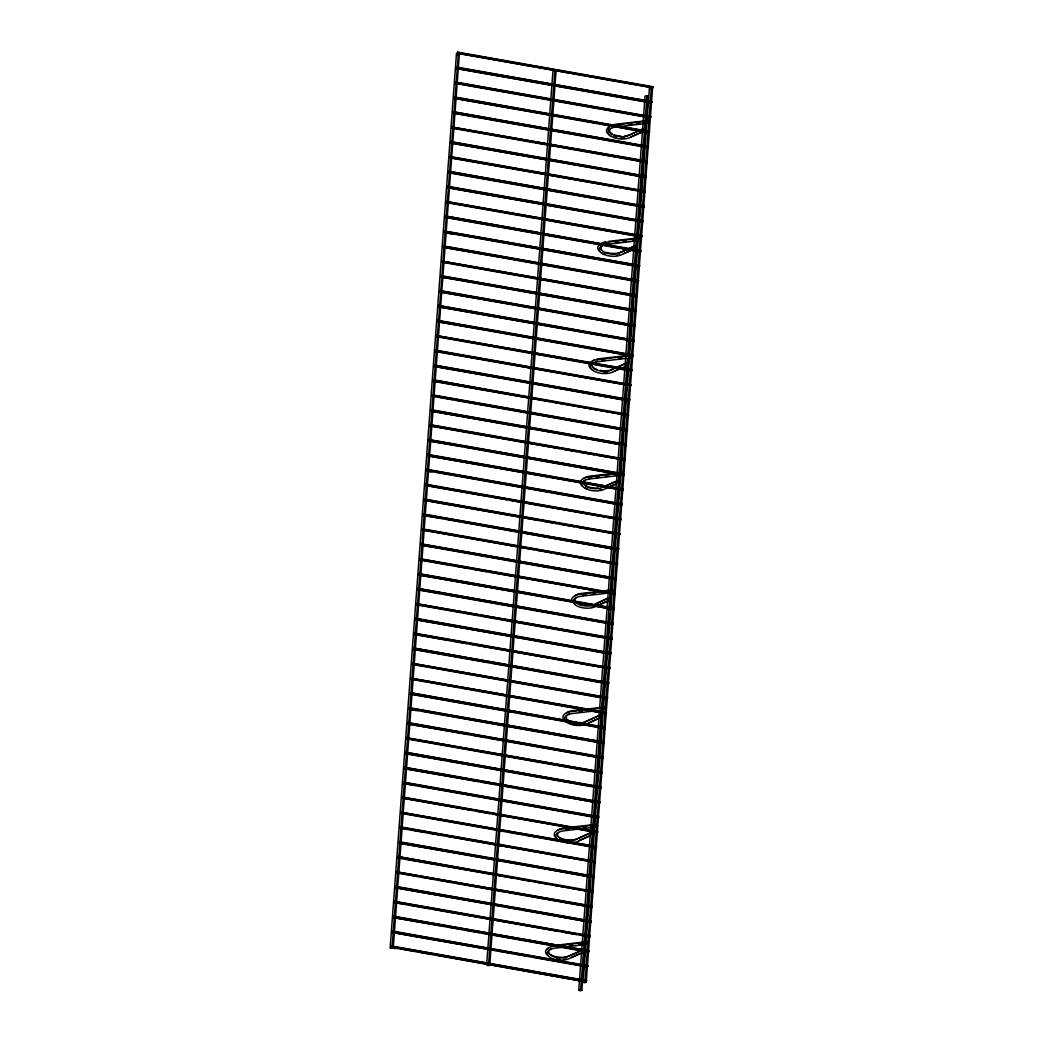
<?xml version="1.0" encoding="UTF-8"?>
<svg xmlns="http://www.w3.org/2000/svg" width="1043" height="1043" viewBox="0 0 1043 1043"><rect width="100%" height="100%" fill="white"/><g stroke="black" fill="none" stroke-linecap="round" stroke-linejoin="round"><path stroke-width="1.5" d="M390.16 947.644L456.456 53.884L458.385 53.441L392.09 947.2L393.237 948.178L390.33 948.217L392.09 947.2M393.354 946.562L459.35 53.845M486.768 963.093L552.946 70.963L554.876 70.52L569.269 73.075M488.698 962.65L554.876 70.52L556.023 71.511L489.728 965.27L487.798 965.701L486.651 964.723L488.58 964.28L489.728 965.27M583.65 966.04L581.851 990.407L579.921 990.85L578.761 989.872L599.503 710.361M599.738 707.115L608.173 593.363M608.421 590.116L645.056 96.112L646.986 95.669L648.146 96.66L646.451 119.41M581.851 990.407L580.69 989.429L627.456 358.922M627.821 354.046L646.986 95.669M583.897 962.78L584.732 951.412M584.98 948.165L585.214 944.906M585.462 941.66L594.015 826.291M594.262 823.031L602.463 712.538M602.815 707.662L603.545 697.91M603.78 694.664L607.756 641.028M608.004 637.781L609.816 613.414M610.051 610.155L611.25 593.91M611.615 589.034L620.05 475.282M620.416 470.406L621.263 459.037M621.498 455.778L626.569 387.527M626.804 384.28L628.616 359.9M628.981 355.037L645.369 134.025M645.604 130.779L646.086 124.273M583.141 981.802L649.437 88.042L651.367 87.599L652.527 88.59L586.218 982.35L584.302 982.78L583.141 981.802L585.071 981.359L586.218 982.35M585.071 981.359L651.367 87.599M457.29 53.245L457.655 52.15L652.827 86.699L652.749 87.677L457.29 53.245L534.081 66.843M457.655 52.15L457.434 53.597M456.182 68.147L456.547 67.052L456.208 68.538L584.158 90.806M455.1 83.427L455.452 81.941L455.217 83.388L650.389 117.937L650.61 116.49L650.389 117.937M453.979 97.938L454.344 96.843L453.992 98.329L561.16 116.907M453.262 112.123L452.897 113.231L453.236 111.731L648.42 146.672L648.055 147.767L648.42 146.672M647.077 162.617L451.788 128.12L451.867 127.129L647.299 161.17L646.947 162.669L647.181 161.222M452.127 126.633L451.906 128.067M450.667 142.63L451.032 141.522L450.68 143.021L605.84 170.087M449.572 157.91L449.924 156.424L449.702 157.871L645.017 191.951L645.082 190.973L449.807 156.463M448.842 171.704L448.477 172.812L448.816 171.313L644 206.253L643.635 207.348L644 206.253M447.343 187.31L447.708 186.215L447.369 187.701L608.916 215.914M641.549 237.1L446.261 202.603L446.339 201.612L641.771 235.653L641.432 237.152L641.654 235.705M446.613 201.103L446.378 202.551M445.517 216.396L445.152 217.492L445.504 216.005L640.689 250.946L640.324 252.041L640.689 250.946M444.031 232.002C443.223 230.555 449.416 234.949 453.627 233.697M442.923 246.904L443.288 245.796L442.949 247.282L503.717 257.66M637.13 296.681L441.841 262.184L441.919 261.193L637.351 295.234L637.012 296.733L637.234 295.286M442.193 260.698L441.958 262.132M440.72 276.695L441.085 275.587L440.733 277.086L463.118 280.658M439.611 291.584L439.977 290.489L439.638 291.975L513.195 304.608M438.503 306.486L438.868 305.377L438.529 306.877L604.875 335.937M437.408 321.374L437.773 320.279L437.421 321.766L490.197 330.722M631.602 371.165L436.313 336.667L436.391 335.677L631.823 369.717L631.458 370.826M436.665 335.168L436.443 336.615M435.218 351.556L435.557 350.07L435.335 351.517L630.65 385.597L630.728 384.619L435.439 350.122M434.084 366.067L434.449 364.959L434.11 366.458L517.276 380.786M433.366 380.252L433.001 381.347L433.353 379.861L628.447 415.388L433.119 381.308M431.88 395.858L432.245 394.762L431.893 396.249L435.074 396.418M430.772 410.759L431.137 409.651L430.798 411.138L537.953 429.729M429.912 424.592L429.807 425.987L625.122 460.08L625.2 459.089L429.912 424.592L429.69 426.039M428.569 440.55L428.934 439.442L428.582 440.941L462.153 446.495M427.461 455.439L427.826 454.344L427.474 455.83L547.432 476.677M426.352 470.341C426.052 468.568 428.282 473.405 432.754 471.475M425.492 484.174L425.388 485.582L620.702 519.662L620.781 518.684L425.492 484.174L425.27 485.621M424.162 500.523L424.514 499.023L424.279 500.471L619.607 534.564L619.672 533.573L424.384 499.075M423.041 515.02L423.406 513.925L423.054 515.411L442.232 518.423M421.933 529.922L422.298 528.814L617.469 563.363L617.391 564.354L421.933 529.922L516.311 546.623M422.298 528.814L422.076 530.261M420.824 544.811L421.189 543.716L420.851 545.202L436.821 547.653M419.742 560.104L420.094 558.618L419.86 560.052L615.187 594.145L615.253 593.154L419.964 558.657M418.621 574.615L418.986 573.507L418.634 574.993L560.991 599.816M417.904 588.8L417.539 589.895L417.878 588.408L613.062 623.336L612.684 624.053M611.719 639.294L416.431 604.797L416.496 603.806L611.941 637.847L611.589 639.333L611.824 637.899M416.77 603.297L416.548 604.744M415.31 619.294L415.675 618.199L415.323 619.685L564.08 645.63M414.214 634.587L414.566 633.088L414.345 634.535L609.66 668.628L609.725 667.637L414.449 633.14M413.484 648.381L413.119 649.476L413.458 647.99L608.643 682.917L608.278 684.025L608.643 682.917M607.3 698.875L412.011 664.378L412.076 663.387L607.521 697.428L607.169 698.914L607.404 697.48M412.35 662.879L412.128 664.326M606.192 713.764L410.903 679.267L410.981 678.289L606.413 712.33L606.074 713.816L606.296 712.369M411.255 677.781L411.02 679.228M410.16 693.06L409.795 694.169L410.147 692.669L605.331 727.61L604.966 728.718L605.331 727.61M408.673 708.666C407.865 707.219 414.058 711.626 418.269 710.374M407.565 723.568L407.93 722.473L407.591 723.959L468.359 734.324M601.772 773.358L406.483 738.848L406.561 737.87L601.994 771.911L601.655 773.398L601.876 771.95M406.835 737.362L406.601 738.809M405.74 752.655L405.375 753.75L405.727 752.264L600.911 787.191L600.546 788.299L600.911 787.191M404.254 768.261L404.619 767.153L404.28 768.652L477.837 781.285M403.146 783.15L403.511 782.054L403.172 783.541L415.948 785.418M402.05 798.051L402.415 796.943L597.574 831.493L597.496 832.483L402.05 798.051L472.427 810.502M402.415 796.943L402.181 798.39M596.244 847.829L400.955 813.331L401.034 812.341L596.466 846.394L596.127 847.881L596.348 846.434M401.307 811.845L401.086 813.292M399.86 828.233L400.199 826.734L399.977 828.181L595.292 862.274L595.37 861.283L400.082 826.786M398.726 842.731L399.091 841.636L398.752 843.122L493.117 859.445M398.009 856.916L397.644 858.024L397.996 856.525L593.076 892.065L397.761 857.972M591.824 907.41L396.536 872.913L396.614 871.935L592.046 905.976L591.707 907.462L591.929 906.015M396.888 871.426L396.666 872.874M395.414 887.424L395.779 886.328L395.44 887.815L502.596 906.393M394.554 901.269L394.45 902.664L589.764 936.757L589.843 935.767L394.554 901.269L394.332 902.703M393.211 917.214L393.576 916.119L393.224 917.605L444.396 926.275M392.103 932.116L392.468 931.008L392.116 932.507L494.486 950.238M390.995 947.005C390.695 945.232 392.924 950.069 397.396 948.139M652.592 88.133L652.696 86.738M651.732 101.979L651.367 103.088L651.719 101.588L456.573 67.43M649.137 132.487L649.502 131.379L649.163 132.878L599.556 123.713M645.826 177.167L646.191 176.071L645.852 177.558L609.034 170.661M644.861 192.407L645.082 190.973M642.514 221.859C644.418 220.477 638.903 223.945 636.113 220.725M639.581 265.835L639.216 266.943L639.568 265.443L444.422 231.285M638.238 281.793L638.459 280.345L638.238 281.793L443.066 247.243M636.269 310.527L635.904 311.622L636.243 310.136L441.098 275.978M634.783 326.133L635.148 325.025L634.796 326.524L551.591 311.414M633.675 341.022C635.813 339.953 628.408 342.417 625.67 339.614M632.71 356.263L632.932 354.829L632.71 356.263L437.538 321.726M630.494 386.053L630.598 384.658M629.255 400.616L629.62 399.508L629.268 401.007L538.071 384.476M628.29 415.844L628.538 414.801M627.182 430.746L627.404 429.299L627.182 430.746L432.024 396.197M625.943 445.296L626.308 444.201L625.956 445.687L565.15 434.54M624.979 460.537L625.2 459.089M624.118 474.382L623.753 475.478L624.092 473.991L428.947 439.833M622.762 490.327L622.984 488.88L622.762 490.327L427.604 455.778M621.524 504.877L621.889 503.782L621.537 505.268L607.117 502.335M620.559 520.118L620.663 518.723M618.199 549.57L618.564 548.475L618.225 549.961L480.627 525.216M617.234 564.811L617.339 563.416M616.374 578.656L616.009 579.752L616.361 578.265L421.216 544.107M615.031 594.601L615.253 593.154M613.779 609.151L614.144 608.056L613.806 609.542L581.785 603.493M610.468 653.844L610.833 652.735L610.494 654.235L591.277 650.441M609.503 669.085L609.725 667.637M604.223 742.512L603.858 743.607L604.21 742.121L409.065 707.962M602.88 758.457L603.102 757.009L602.88 758.457L407.709 723.907M599.412 802.797L599.79 801.702L599.438 803.188L533.833 791.194M598.317 817.699C600.455 816.617 593.05 819.081 590.312 816.278M597.352 832.94L597.456 831.545M595.136 862.73L595.37 861.283M593.897 877.28L594.262 876.185L593.91 877.671L520.314 864.256M590.573 921.973L590.951 920.865L590.599 922.364L547.392 914.32M589.621 937.214L589.843 935.767M588.76 951.047L588.382 952.155L588.734 950.655L393.589 916.51M587.405 967.004L587.626 965.557L587.405 967.004L392.246 932.455M586.153 981.554L586.531 980.446L586.179 981.945L435.791 954.932M648.042 122.292L648.185 120.323M639.333 239.603L639.476 237.621M630.637 356.902L630.78 354.933M621.928 474.213L622.084 472.231M613.232 591.511L613.375 589.543M604.536 708.823L604.679 706.841M595.827 826.134L595.97 824.153M587.131 943.433L587.274 941.464M619.672 533.573L619.451 535.02M611.055 128.354A11.121 5.28 4.2 0 0 613.023 134.834A11.121 5.28 4.2 0 0 626.452 136.346L643.375 128.498M602.346 245.666A11.121 5.28 4.2 0 0 604.327 252.145A11.121 5.28 4.2 0 0 617.756 253.658L634.679 245.796M593.65 362.964A11.121 5.28 4.2 0 0 595.631 369.457A11.121 5.28 4.2 0 0 609.047 370.956L625.969 363.107M627.456 365.91L627.599 363.942M584.954 480.275A11.121 5.28 4.2 0 0 586.922 486.755A11.121 5.28 4.2 0 0 600.351 488.267L618.121 480.419M593.989 604.823L608.564 597.717M577.418 723.307A11.121 5.28 4.2 0 0 582.946 722.877L599.868 715.029M601.342 717.832L601.498 715.85M557.783 833.409A11.121 5.28 4.2 0 0 561.929 839.185A11.121 5.28 4.2 0 0 574.25 840.176L591.172 832.327M555.306 71.928L556.023 71.511M647.416 97.077L648.146 96.66M578.761 989.872L580.69 989.429M638.525 131.027L629.972 134.821A12.725 6.036 4.2 0 1 624.34 136.112M630.95 136.842L642.397 131.757M642.592 131.926L629.776 137.611A12.725 6.036 4.2 0 1 609.751 135.368A12.725 6.036 4.2 0 1 617.169 126.855L646.829 123.413M634.092 246.435L621.276 252.132A12.725 6.036 4.2 0 1 605.983 252.328M623.675 253.514L632.267 249.694M635.304 248.599L621.067 254.922A12.725 6.036 4.2 0 1 603.115 254.023A12.725 6.036 4.2 0 1 602.828 245.444M616.843 367.54L626.817 363.107M613.545 371.451L619.268 368.909M625.187 366.536L612.371 372.221A12.725 6.036 4.2 0 1 592.346 369.978A12.725 6.036 4.2 0 1 599.764 361.465L630.989 357.84M603.871 486.742L615.266 481.683M610.572 486.221L614.862 484.304M616.478 483.848L603.662 489.532A12.725 6.036 4.2 0 1 583.65 487.277A12.725 6.036 4.2 0 1 591.055 478.776L620.728 475.321M595.175 604.04L607.991 598.356M599.008 604.797L607.6 600.977M609.203 600.52L594.966 606.83A12.725 6.036 4.2 0 1 573.624 603.063M599.282 715.654L586.466 721.352A12.725 6.036 4.2 0 1 583.871 722.186M588.878 722.734L597.456 718.914M599.086 718.458L586.257 724.142A12.725 6.036 4.2 0 1 566.245 721.886A12.725 6.036 4.2 0 1 573.663 713.386L603.323 709.931M579.191 838.024L590.586 832.966M578.735 840.671L588.76 836.225M590.377 835.756L577.561 841.453A12.725 6.036 4.2 0 1 571.916 842.731M580.456 950.903L569.061 955.962A12.725 6.036 4.2 0 1 557.94 957.083M571.473 957.344L580.064 953.537M583.102 952.428L568.865 958.752A12.725 6.036 4.2 0 1 548.84 956.496A12.725 6.036 4.2 0 1 556.258 947.996L585.918 944.554M606.348 243.919L609.151 243.501M588.943 478.528L591.746 478.111M647.038 120.623L617.378 124.065A12.725 6.036 4.2 0 0 611.733 125.356M647.951 121.092L613.401 125.212A14.328 6.806 4.2 0 0 610.807 135.812M628.773 124.925L631.889 124.573M636.569 124.026L639.685 123.661M608.669 241.376L638.342 237.921M639.255 238.391L604.705 242.524A14.328 6.806 4.2 0 0 601.772 243.462M615.396 242.784L618.512 242.419M623.192 241.872L626.308 241.507M632.54 240.79L635.656 240.425M638.133 240.711L608.46 244.166A12.725 6.036 4.2 0 0 605.422 244.623M626.517 355.585L599.973 358.675A12.725 6.036 4.2 0 0 596.922 359.131M630.546 355.702L595.996 359.822A14.328 6.806 4.2 0 0 593.402 370.421M602.007 360.63L605.136 360.265M619.164 358.636L622.28 358.271M609.999 473.809L591.264 475.986A12.725 6.036 4.2 0 0 583.65 478.424M616.244 473.079L620.937 472.531M615.592 473.731L587.3 477.133A14.328 6.806 4.2 0 0 582.372 486.194M618.721 473.366L621.85 473M596.427 477.577L599.542 477.212M605.787 476.482L608.903 476.116M615.135 475.399L618.251 475.034M593.493 592.02L582.568 593.284A12.725 6.036 4.2 0 0 574.954 595.722M602.867 590.925L612.228 589.843M613.141 590.312L578.604 594.432A14.328 6.806 4.2 0 0 572.19 601.785M583.05 595.423L586.166 595.058M592.411 594.327L595.527 593.975M601.759 593.245L604.875 592.88M612.019 592.633L582.359 596.074A12.725 6.036 4.2 0 0 573.142 601.472M580.117 709.866L573.872 710.596A12.725 6.036 4.2 0 0 566.245 713.034M586.362 709.136L605.096 706.958M604.445 707.623L569.895 711.743A14.328 6.806 4.2 0 0 563.494 719.083M579.021 712.186L582.15 711.821M588.382 711.091L591.498 710.726M593.271 824.635L565.163 827.894A12.725 6.036 4.2 0 0 557.549 830.345M595.749 824.922L561.199 829.042A14.328 6.806 4.2 0 0 556.271 838.116M565.645 830.032L568.761 829.667M573.441 829.12L578.122 828.585M582.802 828.038L585.918 827.673M592.15 826.956L595.266 826.591M579.008 829.055L564.954 830.697A12.725 6.036 4.2 0 0 557.549 839.198M582.124 828.69L594.627 827.242M556.467 945.206L586.127 941.751M587.04 942.233L552.49 946.353A14.328 6.806 4.2 0 0 547.575 955.414M560.065 946.979L563.181 946.614M569.413 945.884L572.542 945.519M578.774 944.802L581.89 944.436M457.681 52.541L652.84 87.09M537.275 67.404L551.669 69.959M572.477 73.636L652.462 87.795M456.43 67.091L651.601 101.64M587.365 91.367L601.759 93.909M604.966 94.483L619.359 97.025M622.554 97.599L649.75 102.41M456.326 68.486L651.497 103.035M455.322 81.993L648.889 116.255M455.465 82.332L650.636 116.881M455.087 83.049L487.081 88.707M490.275 89.268L504.669 91.823M507.876 92.384L522.269 94.939M525.463 95.5L650.245 117.585M454.226 96.882L649.385 131.431M454.37 97.234L649.528 131.77M564.354 117.481L578.761 120.023M581.955 120.597L596.348 123.139M454.122 98.277L649.281 132.826M453.118 111.784L648.277 146.333M454.474 113.113L464.07 114.821M467.264 115.382L481.67 117.937M484.865 118.498L593.65 137.754M596.844 138.315L611.237 140.87M614.444 141.431L628.838 143.986M632.045 144.547L648.042 147.376M453.014 113.179L648.172 147.728M452.154 127.024L647.312 161.561M451.762 127.728L496.559 135.655M499.753 136.229L514.16 138.771M517.354 139.345L531.747 141.887M534.955 142.461L645.33 161.991M450.902 141.574L646.073 176.124M451.045 141.913L646.217 176.463M450.798 142.969L645.969 177.519M449.95 156.815L645.109 191.351M449.559 157.519L484.747 163.751M487.955 164.325L491.149 164.885M494.343 165.446L508.749 168.001M511.944 168.562L620.728 187.818M623.923 188.392L638.329 190.934M641.523 191.508L644.717 192.068M448.699 171.365L643.857 205.914M450.054 172.708L506.038 182.616M509.245 183.177L523.638 185.732M526.832 186.293L541.239 188.848M544.433 189.409L558.826 191.951M562.034 192.525L642.019 206.683M448.594 172.76L643.753 207.309M447.59 186.267L642.762 220.803M447.734 186.606L642.892 221.155M612.124 216.475L632.918 220.164M447.486 187.662L642.657 222.198M446.626 201.495L641.797 236.044M446.248 202.212L494.239 210.699M497.433 211.273L518.228 214.949M521.435 215.523L535.828 218.065M539.022 218.639L641.406 236.761M445.387 216.057L640.545 250.594M446.743 217.387L533.116 232.68M536.324 233.241L550.717 235.796M553.911 236.357L568.318 238.912M571.512 239.473L585.918 242.028M589.112 242.589L640.298 251.65M445.283 217.452L640.441 251.989M444.279 230.946L639.437 265.496M456.834 234.271L471.227 236.813M474.422 237.387L618.395 262.862M621.602 263.436L635.995 265.978M444.175 232.341L639.333 266.891M443.171 245.848L638.342 280.384M443.314 246.187L638.472 280.736M506.911 258.221L521.317 260.776M524.512 261.337L638.094 281.441M442.206 261.089L637.377 295.625M441.828 261.793L448.216 262.927M451.423 263.488L560.195 282.744M563.403 283.318L577.796 285.86M581.003 286.434L595.397 288.976M598.591 289.55L636.986 296.342M440.967 275.639L636.126 310.188M466.312 281.219L480.706 283.774M483.913 284.335L498.306 286.89M501.5 287.451L627.886 309.823M631.08 310.384L634.287 310.957M440.863 277.034L636.021 311.583M439.859 290.528L635.018 325.077M440.003 290.88L635.161 325.416M516.402 305.182L530.796 307.724M533.99 308.298L548.396 310.84M439.755 291.923L634.913 326.472M438.751 305.43L633.922 339.979M438.894 305.768L634.053 340.318M608.082 336.498L622.475 339.04M438.647 306.825L633.818 341.374M437.643 320.318L632.814 354.868M437.786 320.67L632.958 355.207M493.391 331.283L507.785 333.838M510.992 334.399L632.566 355.924M436.678 335.559L631.849 370.109M436.3 336.276L522.686 351.569M525.881 352.13L540.274 354.685M543.481 355.246L557.875 357.788M561.069 358.362L575.475 360.904M578.669 361.478L629.868 370.539M435.583 350.461L630.741 385.01M435.192 351.165L443.197 352.586M446.391 353.147L460.784 355.702M463.992 356.263L630.363 385.714M434.331 365.011L629.503 399.56M434.475 365.35L629.633 399.899M520.47 381.36L534.863 383.902M434.227 366.406L629.398 400.955M433.223 379.913L628.394 414.449M434.579 381.243L437.786 381.816M440.98 382.377L549.765 401.633M552.959 402.194L567.353 404.749M570.56 405.31L584.954 407.865M588.161 408.426L628.147 415.505M432.128 394.802L627.286 429.351M432.258 395.141L627.43 429.69M438.282 396.992L452.675 399.534M455.869 400.108L470.276 402.65M473.47 403.224L487.863 405.766M491.07 406.34L627.039 430.407M431.02 409.703L626.178 444.24M431.163 410.042L626.321 444.592M541.148 430.29L561.955 433.979M430.915 411.098L626.074 445.648M430.055 424.944L625.213 459.481M431.267 425.935L447.264 428.764M450.459 429.325L559.244 448.581M562.438 449.155L576.844 451.697M580.038 452.271L594.432 454.813M597.639 455.387L612.032 457.929M615.24 458.503L624.835 460.198M428.803 439.494L623.975 474.043M465.361 447.056L479.754 449.611M482.948 450.172L497.355 452.727M500.549 453.288L622.123 474.813M428.699 440.889L623.87 475.439M427.708 454.383L622.867 488.932M427.839 454.735L623.01 489.271M550.639 477.251L565.032 479.793M568.226 480.354L589.034 484.043M592.228 484.604L622.619 489.988M426.6 469.285L621.758 503.834M426.743 469.624L621.902 504.173M435.948 472.036L450.354 474.591M453.549 475.152L474.343 478.828M477.538 479.402L603.923 501.774M426.496 470.68L621.654 505.229M425.635 484.526L620.794 519.062M426.848 485.516L489.232 496.559M492.439 497.12L506.833 499.675M510.027 500.236L524.433 502.791M527.628 503.352L620.416 519.779M424.527 499.414L619.698 533.964M424.149 500.132L539.322 520.522M542.516 521.083L556.923 523.638M560.117 524.199L574.51 526.741M577.718 527.315L617.704 534.394M423.289 513.977L618.447 548.514M423.419 514.316L618.59 548.866M445.439 518.984L459.833 521.539M463.027 522.1L477.433 524.655M423.184 515.372L618.343 549.909M422.324 529.205L617.482 563.755M519.518 547.197L533.912 549.739M537.106 550.313L551.512 552.855M554.707 553.429L617.104 564.472M421.072 543.768L616.244 578.304M440.029 548.214L548.801 567.47M552.008 568.031L566.401 570.586M569.595 571.147L584.002 573.702M587.196 574.263L601.589 576.818M604.797 577.379L614.392 579.074M420.968 545.163L616.139 579.699M420.107 558.996L615.279 593.545M419.729 559.713L451.723 565.371M454.917 565.945L469.311 568.487M472.518 569.061L486.912 571.603M490.106 572.177L614.888 594.262M418.869 573.559L614.027 608.095M418.999 573.898L614.171 608.447M564.198 600.377L578.591 602.919M418.764 574.954L613.923 609.503M417.761 588.448L612.919 622.997M419.117 589.79L439.911 593.467M443.106 594.041L446.313 594.601M449.507 595.162L463.9 597.717M467.108 598.278L575.879 617.534M579.087 618.108L593.48 620.65M596.687 621.224L611.081 623.766M417.656 589.843L612.815 624.392M416.796 603.688L611.954 638.238M416.405 604.405L461.202 612.332M464.396 612.893L478.802 615.448M481.996 616.009L496.39 618.564M499.597 619.125L513.99 621.68M517.185 622.241L609.972 638.668M415.544 618.238L610.716 652.788M415.688 618.59L610.859 653.127M567.275 646.204L588.069 649.88M415.44 619.633L610.611 654.183M414.579 633.479L609.751 668.028M414.201 634.196L449.39 640.428M452.597 640.989L466.99 643.531M470.184 644.105L473.392 644.665M476.586 645.239L490.979 647.781M494.186 648.355L602.958 667.611M606.166 668.172L609.36 668.732M413.341 648.029L608.499 682.578M414.697 649.372L488.28 662.396M491.475 662.97L505.881 665.512M509.075 666.073L523.469 668.628M526.676 669.189L541.069 671.744M544.263 672.305L606.661 683.348M413.237 649.437L608.395 683.973M412.376 663.27L607.534 697.819M411.985 663.987L426.391 666.529M429.586 667.103L573.559 692.578M576.753 693.152L591.159 695.694M594.354 696.268L607.156 698.536M411.268 678.172L606.439 712.721M410.89 678.876L458.881 687.376M462.075 687.937L476.468 690.492M479.676 691.053L606.048 713.425M410.029 692.721L605.188 727.271M411.372 694.064L515.359 712.46M518.554 713.034L532.96 715.576M536.154 716.15L550.548 718.692M553.755 719.266L604.94 728.327M409.925 694.116L605.083 728.666M408.921 707.623L604.08 742.16M421.476 710.935L435.87 713.49M439.064 714.051L453.47 716.606M456.665 717.167L583.037 739.539M586.244 740.1L600.638 742.655M408.817 709.018L603.975 743.555M407.813 722.512L602.984 757.062M407.956 722.851L603.115 757.401M471.553 734.898L485.96 737.44M489.154 738.014L503.547 740.556M506.755 741.13L602.737 758.118M406.848 737.753L602.02 772.302M406.47 738.47L560.039 765.653M563.233 766.214L577.626 768.769M580.834 769.33L601.628 773.006M405.61 752.303L600.768 786.852M406.953 753.646L445.348 760.438M448.555 761.012L462.949 763.554M466.143 764.115L480.549 766.67M483.743 767.231L592.528 786.487M595.722 787.061L598.93 787.621M405.505 753.698L600.664 788.247M404.501 767.205L599.66 801.754M404.645 767.544L599.803 802.093M481.045 781.846L495.438 784.401M498.632 784.962L513.039 787.517M516.233 788.078L530.626 790.62M404.397 768.6L599.556 803.149M403.393 782.094L598.565 816.643M403.537 782.446L598.695 816.982M419.143 785.979L587.118 815.717M403.289 783.489L598.46 818.038M402.429 797.334L597.6 831.884M475.634 811.076L490.027 813.618M493.222 814.192L597.209 832.588M401.32 812.236L596.492 846.773M400.942 812.94L504.916 831.349M508.124 831.91L522.517 834.465M525.711 835.026L540.118 837.581M543.312 838.142L594.51 847.203M400.225 827.125L595.384 861.674M399.834 827.842L407.839 829.25M411.033 829.824L425.427 832.366M428.634 832.94L443.027 835.482M446.221 836.056L594.992 862.392M398.974 841.688L594.145 876.224M399.117 842.027L594.275 876.576M496.312 860.006L517.106 863.695M398.869 843.083L594.041 877.619M397.865 856.577L593.037 891.126M399.221 857.92L402.429 858.48M405.623 859.054L514.408 878.297M517.602 878.871L531.995 881.413M535.202 881.987L549.596 884.529M552.79 885.103L567.196 887.645M570.391 888.219L591.185 891.895M396.901 871.818L592.072 906.367M396.523 872.522L417.317 876.211M420.512 876.772L434.918 879.327M438.112 879.888L452.506 882.443M455.713 883.004L591.681 907.071M395.662 886.367L590.82 920.917M395.805 886.706L590.964 921.256M505.79 906.967L520.196 909.509M523.39 910.083L544.185 913.759M395.558 887.762L590.716 922.312M394.697 901.608L589.856 936.158M395.91 902.599L405.505 904.307M408.713 904.868L429.507 908.544M432.702 909.118L559.074 931.49M562.281 932.051L576.675 934.606M579.882 935.167L589.478 936.862M393.446 916.158L588.617 950.708M447.59 926.849L461.997 929.391M465.191 929.952L479.584 932.507M482.792 933.068L586.766 951.477M393.341 917.553L588.513 952.103M392.351 931.06L587.509 965.609M392.481 931.399L587.652 965.948M497.68 950.799L512.074 953.354M515.281 953.915L529.675 956.457M532.869 957.031L587.261 966.652M391.242 945.949L586.401 980.498M391.386 946.301L586.544 980.837M400.59 948.713L414.997 951.255M418.191 951.816L432.584 954.371M391.138 947.344L586.296 981.893M650.597 89.033L649.437 88.042M457.603 54.862L456.456 53.884M626.608 365.91L625.565 363.916M645.004 129.332L645.265 130.479M642.97 129.306L643.231 130.466M634.261 246.617L634.522 247.778M618.903 481.24L619.164 482.401M616.856 481.227L617.13 482.387M608.16 598.539L608.421 599.686M599.451 715.837L599.725 716.997M590.755 833.148L591.016 834.309M582.32 951.607L582.059 950.447L565.541 957.487A11.121 5.28 4.2 0 1 551.147 955.414A11.121 5.28 4.2 0 1 551.864 948.478M570.847 842.796A12.725 6.036 4.2 0 1 562.268 841.649M577.77 838.65A12.725 6.036 4.2 0 1 557.744 836.408M565.058 841.727A14.328 6.806 4.2 0 1 562.698 841.206M621.054 136.151A12.725 6.036 4.2 0 1 614.679 135.016M612.019 133.921A12.725 6.036 4.2 0 1 609.959 132.565M608.16 129.449A12.725 6.036 4.2 0 1 609.751 126.503M612.776 127.35A11.121 5.28 4.2 0 1 615.044 126.62M624.679 138.263A14.328 6.806 4.2 0 1 620.976 138.315M616.074 137.663A14.328 6.806 4.2 0 1 613.792 137.037M591.642 605.566A11.121 5.28 4.2 0 1 578.226 604.066A11.121 5.28 4.2 0 1 576.244 597.574M585.149 605.292A12.725 6.036 4.2 0 1 579.869 604.249M601.994 489.675A14.328 6.806 4.2 0 1 599.751 490.067M587.691 488.958A14.328 6.806 4.2 0 1 584.693 487.72M598.239 488.02A12.725 6.036 4.2 0 1 585.918 485.842M612.58 369.431A12.725 6.036 4.2 0 1 600.364 370.395M597.274 369.639A12.725 6.036 4.2 0 1 592.554 367.188M592.359 361.113A12.725 6.036 4.2 0 1 594.327 359.965M595.37 361.96A11.121 5.28 4.2 0 1 597.652 361.23M607.274 372.873A14.328 6.806 4.2 0 1 603.571 372.925M580.834 722.63A12.725 6.036 4.2 0 1 577.548 722.682M574.25 722.304A12.725 6.036 4.2 0 1 571.173 721.547M568.513 720.452A12.725 6.036 4.2 0 1 566.453 719.096M584.588 724.285A14.328 6.806 4.2 0 1 581.16 724.794M576.231 724.755A14.328 6.806 4.2 0 1 573.767 724.416M574.537 722.982A11.121 5.28 4.2 0 1 571.851 722.33M569.517 721.365A11.121 5.28 4.2 0 1 569.269 713.868M601.263 249.877A12.725 6.036 4.2 0 1 599.934 248.351M601.055 243.814A12.725 6.036 4.2 0 1 605.631 241.82M619.399 255.053A14.328 6.806 4.2 0 1 617.156 255.444M605.096 254.349A14.328 6.806 4.2 0 1 602.098 253.11M599.777 251.585A14.328 6.806 4.2 0 1 599.556 244.753M556.858 956.913A12.725 6.036 4.2 0 1 549.048 953.706M547.627 949.039A12.725 6.036 4.2 0 1 548.84 947.644M566.088 959.117A14.328 6.806 4.2 0 1 563.768 959.404M560.065 959.456A14.328 6.806 4.2 0 1 556.362 959.038"/></g></svg>
